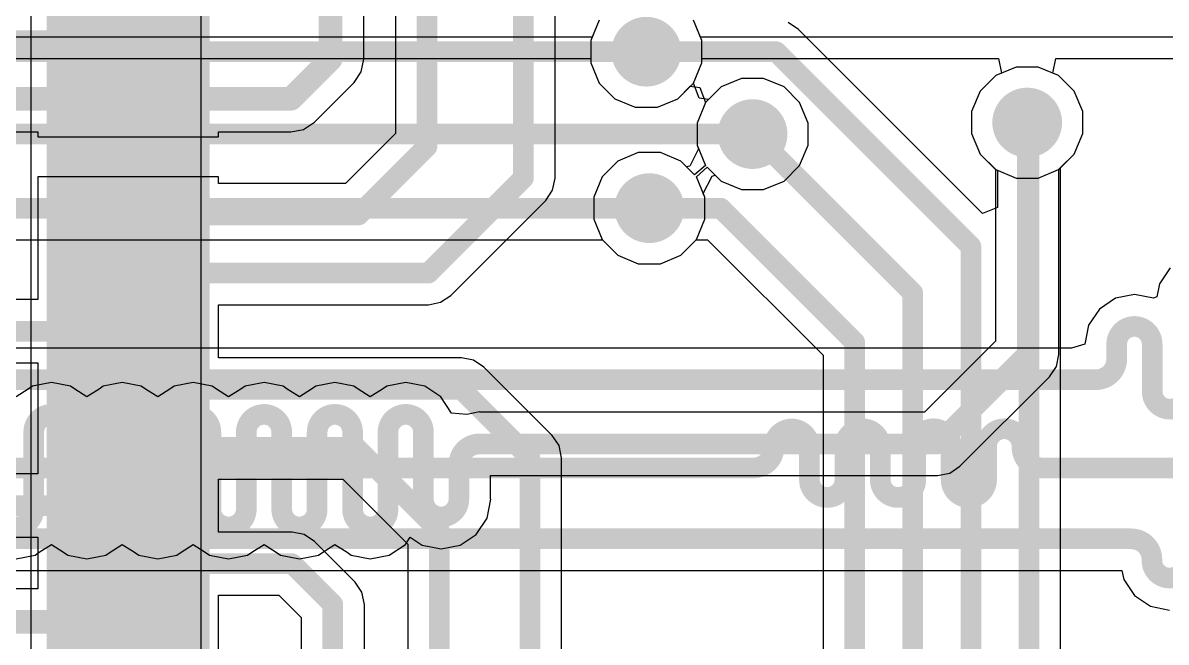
# Model space of a CAD drawing. Header units: inches. Extents: x -3 to 128, y -12 to 41.
# Drawn here: x 91.38 to 101.22, y 18.88 to 24.21 of the extents above; entities that cross this region are included whole.
import ezdxf

# ---------------------------------------------------------------- set-up
doc = ezdxf.new("R2010")
doc.units = ezdxf.units.IN
for name, color, linetype in [('Bottom Layer', 5, 'Continuous'), ('Layer 1', 16, 'Continuous'), ('Layer 2', 76, 'Continuous'), ('Top Layer', 1, 'Continuous'), ('Top Paste', 8, 'Continuous'), ('Top Solder', 216, 'Continuous'), ('Via Holes', 16, 'Continuous')]:
    doc.layers.add(name, color=color, linetype=linetype)

msp = doc.modelspace()

# ---------------------------------------------------------------- hatches: boundary and pattern name
at = {"layer": 'Bottom Layer'}
h = msp.add_hatch(color=5, dxfattribs=at)
edge = h.paths.add_edge_path()
edge.add_arc((96.7479, 23.9641), 0.3, 0, 360)
h = msp.add_hatch(color=5, dxfattribs=at)
edge = h.paths.add_edge_path()
edge.add_arc((100.0245, 23.3545), 0.3, 0, 360)
h = msp.add_hatch(color=5, dxfattribs=at)
edge = h.paths.add_edge_path()
edge.add_arc((97.6616, 23.2554), 0.3, 0, 360)
h = msp.add_hatch(color=5, dxfattribs=at)
edge = h.paths.add_edge_path()
edge.add_arc((96.7733, 22.6179), 0.3, 0, 360)
at = {"layer": 'Layer 1'}
h = msp.add_hatch(color=16, dxfattribs=at)
edge = h.paths.add_edge_path()
edge.add_arc((96.7479, 23.9641), 0.3, 0, 360)
h = msp.add_hatch(color=16, dxfattribs=at)
edge = h.paths.add_edge_path()
edge.add_arc((100.0245, 23.3545), 0.3, 0, 360)
h = msp.add_hatch(color=16, dxfattribs=at)
edge = h.paths.add_edge_path()
edge.add_arc((97.6616, 23.2554), 0.3, 0, 360)
h = msp.add_hatch(color=16, dxfattribs=at)
edge = h.paths.add_edge_path()
edge.add_arc((96.7733, 22.6179), 0.3, 0, 360)
at = {"layer": 'Layer 2'}
h = msp.add_hatch(color=76, dxfattribs=at)
edge = h.paths.add_edge_path()
edge.add_arc((96.7479, 23.9641), 0.3, 0, 360)
h = msp.add_hatch(color=76, dxfattribs=at)
edge = h.paths.add_edge_path()
edge.add_arc((100.0245, 23.3545), 0.3, 0, 360)
h = msp.add_hatch(color=76, dxfattribs=at)
edge = h.paths.add_edge_path()
edge.add_arc((97.6616, 23.2554), 0.3, 0, 360)
h = msp.add_hatch(color=76, dxfattribs=at)
edge = h.paths.add_edge_path()
edge.add_arc((96.7733, 22.6179), 0.3, 0, 360)
at = {"layer": 'Top Layer'}
for points in [[(92.8901, 23.9091), (91.6901, 23.9091), (91.6901, 24.2091), (92.8901, 24.2091)], [(92.8901, 23.4091), (91.6901, 23.4091), (91.6901, 23.7091), (92.8901, 23.7091)], [(92.8901, 22.9091), (91.6901, 22.9091), (91.6901, 23.2091), (92.8901, 23.2091)], [(92.8901, 22.4091), (91.6901, 22.4091), (91.6901, 22.7091), (92.8901, 22.7091)], [(92.8901, 21.9091), (91.6901, 21.9091), (91.6901, 22.2091), (92.8901, 22.2091)], [(92.8901, 21.4091), (91.6901, 21.4091), (91.6901, 21.7091), (92.8901, 21.7091)], [(92.8901, 20.9091), (91.6901, 20.9091), (91.6901, 21.2091), (92.8901, 21.2091)], [(92.8901, 20.4091), (91.6901, 20.4091), (91.6901, 20.7091), (92.8901, 20.7091)], [(92.8901, 19.9091), (91.6901, 19.9091), (91.6901, 20.2091), (92.8901, 20.2091)], [(92.8901, 19.4091), (91.6901, 19.4091), (91.6901, 19.7091), (92.8901, 19.7091)], [(92.8901, 18.9091), (91.6901, 18.9091), (91.6901, 19.2091), (92.8901, 19.2091)]]:
    msp.add_hatch(color=1, dxfattribs=at).paths.add_polyline_path(points)
h = msp.add_hatch(color=1, dxfattribs=at)
edge = h.paths.add_edge_path()
edge.add_arc((96.7479, 23.9641), 0.3, 0, 360)
h = msp.add_hatch(color=1, dxfattribs=at)
edge = h.paths.add_edge_path()
edge.add_arc((100.0245, 23.3545), 0.3, 0, 360)
h = msp.add_hatch(color=1, dxfattribs=at)
edge = h.paths.add_edge_path()
edge.add_arc((97.6616, 23.2554), 0.3, 0, 360)
h = msp.add_hatch(color=1, dxfattribs=at)
edge = h.paths.add_edge_path()
edge.add_arc((96.7733, 22.6179), 0.3, 0, 360)
at = {"layer": 'Top Paste'}
for points in [[(92.8901, 23.9091), (91.6901, 23.9091), (91.6901, 24.2091), (92.8901, 24.2091)], [(92.8901, 23.4091), (91.6901, 23.4091), (91.6901, 23.7091), (92.8901, 23.7091)], [(92.8901, 22.9091), (91.6901, 22.9091), (91.6901, 23.2091), (92.8901, 23.2091)], [(92.8901, 22.4091), (91.6901, 22.4091), (91.6901, 22.7091), (92.8901, 22.7091)], [(92.8901, 21.9091), (91.6901, 21.9091), (91.6901, 22.2091), (92.8901, 22.2091)], [(92.8901, 21.4091), (91.6901, 21.4091), (91.6901, 21.7091), (92.8901, 21.7091)], [(92.8901, 20.9091), (91.6901, 20.9091), (91.6901, 21.2091), (92.8901, 21.2091)], [(92.8901, 20.4091), (91.6901, 20.4091), (91.6901, 20.7091), (92.8901, 20.7091)], [(92.8901, 19.9091), (91.6901, 19.9091), (91.6901, 20.2091), (92.8901, 20.2091)], [(92.8901, 19.4091), (91.6901, 19.4091), (91.6901, 19.7091), (92.8901, 19.7091)], [(92.8901, 18.9091), (91.6901, 18.9091), (91.6901, 19.2091), (92.8901, 19.2091)]]:
    msp.add_hatch(color=8, dxfattribs=at).paths.add_polyline_path(points)
at = {"layer": 'Top Solder'}
for points in [[(92.9917, 23.8075), (91.5885, 23.8075), (91.5885, 24.3107), (92.9917, 24.3107)], [(92.9917, 23.3075), (91.5885, 23.3075), (91.5885, 23.8107), (92.9917, 23.8107)], [(92.9917, 22.8075), (91.5885, 22.8075), (91.5885, 23.3107), (92.9917, 23.3107)], [(92.9917, 22.3075), (91.5885, 22.3075), (91.5885, 22.8107), (92.9917, 22.8107)], [(92.9917, 21.8075), (91.5885, 21.8075), (91.5885, 22.3107), (92.9917, 22.3107)], [(92.9917, 21.3075), (91.5885, 21.3075), (91.5885, 21.8107), (92.9917, 21.8107)], [(92.9917, 20.8075), (91.5885, 20.8075), (91.5885, 21.3107), (92.9917, 21.3107)], [(92.9917, 20.3075), (91.5885, 20.3075), (91.5885, 20.8107), (92.9917, 20.8107)], [(92.9917, 19.8075), (91.5885, 19.8075), (91.5885, 20.3107), (92.9917, 20.3107)], [(92.9917, 19.3075), (91.5885, 19.3075), (91.5885, 19.8107), (92.9917, 19.8107)], [(92.9917, 18.8075), (91.5885, 18.8075), (91.5885, 19.3107), (92.9917, 19.3107)]]:
    msp.add_hatch(color=216, dxfattribs=at).paths.add_polyline_path(points)
at = {"layer": 'Via Holes'}
h = msp.add_hatch(color=7, dxfattribs=at)
edge = h.paths.add_edge_path()
edge.add_arc((96.7479, 23.9641), 0.15, 0, 360)
h = msp.add_hatch(color=7, dxfattribs=at)
edge = h.paths.add_edge_path()
edge.add_arc((100.0245, 23.3545), 0.15, 0, 360)
h = msp.add_hatch(color=7, dxfattribs=at)
edge = h.paths.add_edge_path()
edge.add_arc((97.6616, 23.2554), 0.15, 0, 360)
h = msp.add_hatch(color=7, dxfattribs=at)
edge = h.paths.add_edge_path()
edge.add_arc((96.7733, 22.6179), 0.15, 0, 360)

# ---------------------------------------------------------------- linework, layer by layer
at = {"layer": 'Bottom Layer'}
for p, q in [((91.4515, 27.503), (91.4515, 17.6094)), ((92.9176, 18.2737), (92.9176, 24.9106)), ((96.3428, 24.2348), (96.2701, 24.0592)), ((97.2257, 24.0592), (97.153, 24.2348)), ((96.2701, 24.0592), (96.2701, 23.8691)), ((97.2257, 23.8691), (97.2257, 24.0592)), ((96.2701, 23.8691), (96.3428, 23.6935)), ((97.153, 23.6935), (97.2257, 23.8691)), ((99.9295, 23.8323), (99.7538, 23.7596)), ((100.1195, 23.8323), (99.9295, 23.8323)), ((100.2951, 23.7596), (100.1195, 23.8323)), ((97.5665, 23.7332), (97.3909, 23.6605)), ((97.7566, 23.7332), (97.5665, 23.7332)), ((97.9322, 23.6605), (97.7566, 23.7332)), ((99.7538, 23.7596), (99.6194, 23.6252)), ((100.4296, 23.6252), (100.2951, 23.7596)), ((96.3428, 23.6935), (96.4772, 23.5591)), ((97.0185, 23.5591), (97.153, 23.6935)), ((97.3909, 23.6605), (97.2565, 23.5261)), ((98.0666, 23.5261), (97.9322, 23.6605)), ((99.6194, 23.6252), (99.5467, 23.4496)), ((100.5023, 23.4496), (100.4296, 23.6252)), ((96.4772, 23.5591), (96.6529, 23.4863)), ((96.8429, 23.4863), (97.0185, 23.5591)), ((97.2565, 23.5261), (97.1838, 23.3505)), ((98.1394, 23.3505), (98.0666, 23.5261)), ((96.6529, 23.4863), (96.8429, 23.4863)), ((99.5467, 23.4496), (99.5467, 23.2595)), ((100.5023, 23.2595), (100.5023, 23.4496)), ((97.1838, 23.3505), (97.1838, 23.1604)), ((98.1394, 23.1604), (98.1394, 23.3505)), ((99.5467, 23.2595), (99.6194, 23.0839)), ((100.4296, 23.0839), (100.5023, 23.2595)), ((97.1838, 23.1604), (97.2565, 22.9848)), ((98.0666, 22.9848), (98.1394, 23.1604)), ((96.5026, 23.023), (96.3682, 22.8886)), ((96.6783, 23.0957), (96.5026, 23.023)), ((96.8683, 23.0957), (96.6783, 23.0957)), ((97.0439, 23.023), (96.8683, 23.0957)), ((97.163, 22.9039), (97.0439, 23.023)), ((99.6194, 23.0839), (99.7538, 22.9495)), ((100.2951, 22.9495), (100.4296, 23.0839)), ((97.2565, 22.9848), (97.163, 22.9039)), ((97.1784, 22.8886), (97.2719, 22.9694)), ((97.2719, 22.9694), (97.3909, 22.8504)), ((97.9322, 22.8504), (98.0666, 22.9848)), ((99.7538, 22.9495), (99.9295, 22.8767)), ((100.1195, 22.8767), (100.2951, 22.9495)), ((96.3682, 22.8886), (96.2955, 22.713)), ((97.2511, 22.713), (97.1784, 22.8886)), ((97.3909, 22.8504), (97.5665, 22.7776)), ((97.7566, 22.7776), (97.9322, 22.8504)), ((99.9295, 22.8767), (100.1195, 22.8767)), ((97.5665, 22.7776), (97.7566, 22.7776)), ((96.2955, 22.713), (96.2955, 22.5229)), ((97.2511, 22.5229), (97.2511, 22.713)), ((96.2955, 22.5229), (96.3682, 22.3473)), ((97.1784, 22.3473), (97.2511, 22.5229)), ((96.3682, 22.3473), (96.5026, 22.2129)), ((97.0439, 22.2129), (97.1784, 22.3473)), ((96.5026, 22.2129), (96.6783, 22.1401)), ((96.6783, 22.1401), (96.8683, 22.1401)), ((96.8683, 22.1401), (97.0439, 22.2129))]:
    msp.add_line(p, q, dxfattribs=at)
for points in [[(92.2901, 17.8047, 0.1778, 0.1778, 0), (92.2901, 27.7378, 0.1778, 0.1778, 0)], [(91.7234, 17.6094, 0.1778, 0.1778, 0), (91.7234, 27.503, 0.1778, 0.1778, 0)], [(92.6457, 18.1611, 0.1778, 0.1778, 0), (92.6457, 25.0233, 0.1778, 0.1778, 0)]]:
    msp.add_lwpolyline(points, format="xyseb", dxfattribs=at)
at = {"layer": 'Layer 1'}
for p, q in [((97.2257, 24.0592), (97.153, 24.2348)), ((97.2257, 23.8691), (97.2257, 24.0592)), ((97.153, 23.6935), (97.2257, 23.8691)), ((99.9295, 23.8323), (99.7538, 23.7596)), ((100.1195, 23.8323), (99.9295, 23.8323)), ((100.2951, 23.7596), (100.1195, 23.8323)), ((97.5665, 23.7332), (97.3909, 23.6605)), ((97.7566, 23.7332), (97.5665, 23.7332)), ((97.9322, 23.6605), (97.7566, 23.7332)), ((99.7538, 23.7596), (99.6194, 23.6252)), ((100.4296, 23.6252), (100.2951, 23.7596)), ((97.1526, 23.6931), (97.153, 23.6935)), ((97.2016, 23.5637), (97.1526, 23.6931)), ((97.3909, 23.6605), (97.2838, 23.5533)), ((98.0666, 23.5261), (97.9322, 23.6605)), ((99.6194, 23.6252), (99.5467, 23.4496)), ((100.5023, 23.4496), (100.4296, 23.6252)), ((97.2838, 23.5533), (97.2016, 23.5637)), ((98.1394, 23.3505), (98.0666, 23.5261)), ((99.5467, 23.4496), (99.5467, 23.2595)), ((100.5023, 23.2595), (100.5023, 23.4496)), ((98.1394, 23.1604), (98.1394, 23.3505)), ((99.5467, 23.2595), (99.6194, 23.0839)), ((100.4296, 23.0839), (100.5023, 23.2595)), ((98.0666, 22.9848), (98.1394, 23.1604)), ((99.6194, 23.0839), (99.7538, 22.9495)), ((100.2951, 22.9495), (100.4296, 23.0839)), ((97.9322, 22.8504), (98.0666, 22.9848)), ((99.7538, 22.9495), (99.9295, 22.8767)), ((100.1195, 22.8767), (100.2951, 22.9495)), ((97.2377, 22.7453), (97.3136, 22.8941)), ((97.3136, 22.8941), (97.3407, 22.9006)), ((97.3407, 22.9006), (97.3909, 22.8504)), ((97.3909, 22.8504), (97.5665, 22.7776)), ((97.7566, 22.7776), (97.9322, 22.8504)), ((99.9295, 22.8767), (100.1195, 22.8767)), ((97.2511, 22.713), (97.2377, 22.7453)), ((97.5665, 22.7776), (97.7566, 22.7776)), ((97.2511, 22.5229), (97.2511, 22.713)), ((97.1784, 22.3473), (97.2511, 22.5229)), ((90.5614, 22.346), (96.3695, 22.346)), ((96.3695, 22.346), (96.5026, 22.2129)), ((97.0439, 22.2129), (97.1784, 22.3473)), ((96.5026, 22.2129), (96.6783, 22.1401)), ((96.6783, 22.1401), (96.8683, 22.1401)), ((96.8683, 22.1401), (97.0439, 22.2129)), ((101.2548, 22.1051), (101.1622, 21.9665)), ((101.1622, 21.9665), (101.14, 21.8547)), ((100.7839, 21.8427), (100.6452, 21.75)), ((100.9474, 21.8752), (100.7839, 21.8427)), ((101.1109, 21.8427), (100.9474, 21.8752)), ((101.14, 21.8547), (101.1109, 21.8427)), ((100.6452, 21.75), (100.5526, 21.6114)), ((100.5526, 21.6114), (100.5201, 21.4479)), ((100.5201, 21.4479), (100.407, 21.4143)), ((100.407, 21.4143), (90.9137, 21.4143)), ((86.6674, 19.5012), (100.8396, 19.5012)), ((100.8396, 19.5012), (100.8549, 19.4243)), ((100.8549, 19.4243), (100.9476, 19.2857)), ((100.9476, 19.2857), (101.0862, 19.1931)), ((101.0862, 19.1931), (101.2497, 19.1605))]:
    msp.add_line(p, q, dxfattribs=at)
for points in [[(81.6218, 23.9641, 0.1778, 0.1778, 0), (96.7479, 23.9641, 0.1778, 0.1778, 0)], [(87.5496, 23.2554, 0.1778, 0.1778, 0), (97.6616, 23.2554, 0.1778, 0.1778, 0)], [(80.5982, 22.6179, 0.1778, 0.1778, 0), (96.7733, 22.6179, 0.1778, 0.1778, 0)], [(100.795, 21.4479, 0.1778, 0.1778, -1), (101.0998, 21.4479, 0.1778, 0.1778, 0)], [(100.795, 21.3202, 0.1778, 0.1778, 0), (100.795, 21.4479, 0.1778, 0.1778, 0)], [(101.0998, 21.0408, 0.1778, 0.1778, 0), (101.0998, 21.4479, 0.1778, 0.1778, 0)], [(100.795, 21.3202, 0.1778, 0.1778, -0.414214), (100.6172, 21.1424, 0.1778, 0.1778, 0)], [(75.6767, 21.1424, 0.1778, 0.1778, 0), (99.8295, 21.1424, 0.1778, 0.1778, 0)], [(99.8295, 21.1424, 0.1778, 0.1778, 0), (100.6172, 21.1424, 0.1778, 0.1778, 0)], [(101.4046, 21.0408, 0.1778, 0.1778, -1), (101.0998, 21.0408, 0.1778, 0.1778, 0)], [(97.8462, 20.5655, 0.1778, 0.1778, -1), (98.151, 20.5655, 0.1778, 0.1778, 0)], [(98.4558, 20.5675, 0.1778, 0.1778, -1), (98.7606, 20.5675, 0.1778, 0.1778, 0)], [(99.0654, 20.5675, 0.1778, 0.1778, -1), (99.3702, 20.5675, 0.1778, 0.1778, 0)], [(99.675, 20.5675, 0.1778, 0.1778, -1), (99.9798, 20.5675, 0.1778, 0.1778, 0)], [(98.4558, 20.2811, 0.1778, 0.1778, 0), (98.4558, 20.5675, 0.1778, 0.1778, 0)], [(98.7606, 20.2811, 0.1778, 0.1778, 0), (98.7606, 20.5675, 0.1778, 0.1778, 0)], [(99.0654, 20.2811, 0.1778, 0.1778, 0), (99.0654, 20.5675, 0.1778, 0.1778, 0)], [(99.3702, 20.2811, 0.1778, 0.1778, 0), (99.3702, 20.5675, 0.1778, 0.1778, 0)], [(99.675, 20.2811, 0.1778, 0.1778, 0), (99.675, 20.5675, 0.1778, 0.1778, 0)], [(99.9798, 20.5605, 0.1778, 0.1778, 0), (99.9798, 20.5675, 0.1778, 0.1778, 0)], [(97.8462, 20.5605, 0.1778, 0.1778, -0.414214), (97.6684, 20.3827, 0.1778, 0.1778, 0)], [(97.8462, 20.5605, 0.1778, 0.1778, 0), (97.8462, 20.5655, 0.1778, 0.1778, 0)], [(98.151, 20.2811, 0.1778, 0.1778, 0), (98.151, 20.5655, 0.1778, 0.1778, 0)], [(100.1576, 20.3827, 0.1778, 0.1778, -0.414214), (99.9798, 20.5605, 0.1778, 0.1778, 0)], [(75.5271, 20.3827, 0.1778, 0.1778, 0), (96.7901, 20.3827, 0.1778, 0.1778, 0)], [(96.7901, 20.3827, 0.1778, 0.1778, 0), (96.879, 20.3827, 0.1778, 0.1778, 0)], [(96.879, 20.3827, 0.1778, 0.1778, 0), (97.6684, 20.3827, 0.1778, 0.1778, 0)], [(100.1576, 20.3827, 0.1778, 0.1778, 0), (100.5513, 20.3827, 0.1778, 0.1778, 0)], [(100.5513, 20.3827, 0.1778, 0.1778, 0), (100.5513, 20.3827, 0.1778, 0.1778, 0)], [(100.5513, 20.3827, 0.1778, 0.1778, 0), (104.3679, 20.3827, 0.1778, 0.1778, 0)], [(98.4558, 20.2811, 0.1778, 0.1778, -1), (98.151, 20.2811, 0.1778, 0.1778, 0)], [(99.0654, 20.2811, 0.1778, 0.1778, -1), (98.7606, 20.2811, 0.1778, 0.1778, 0)], [(99.675, 20.2811, 0.1778, 0.1778, -1), (99.3702, 20.2811, 0.1778, 0.1778, 0)], [(75.0735, 19.7731, 0.1778, 0.1778, 0), (100.0401, 19.7731, 0.1778, 0.1778, 0)], [(100.0401, 19.7731, 0.1778, 0.1778, 0), (100.9195, 19.7731, 0.1778, 0.1778, 0)], [(100.9195, 19.7731, 0.1778, 0.1778, -0.414214), (101.0973, 19.5953, 0.1778, 0.1778, 0)], [(101.0973, 19.5878, 0.1778, 0.1778, 0), (101.0973, 19.5953, 0.1778, 0.1778, 0)], [(101.4021, 19.5878, 0.1778, 0.1778, -1), (101.0973, 19.5878, 0.1778, 0.1778, 0)]]:
    msp.add_lwpolyline(points, format="xyseb", dxfattribs=at)
for points in [[(96.7034, 23.9641, 0.0889, 0.0889, 1), (96.7923, 23.9641, 0.0889, 0.0889, 1)], [(97.6171, 23.2554, 0.0889, 0.0889, 1), (97.706, 23.2554, 0.0889, 0.0889, 1)], [(96.7288, 22.6179, 0.0889, 0.0889, 1), (96.8177, 22.6179, 0.0889, 0.0889, 1)], [(100.7505, 21.4479, 0.0889, 0.0889, 1), (100.8394, 21.4479, 0.0889, 0.0889, 1)], [(100.7505, 21.4479, 0.0889, 0.0889, 1), (100.8394, 21.4479, 0.0889, 0.0889, 1)], [(101.0553, 21.4479, 0.0889, 0.0889, 1), (101.1442, 21.4479, 0.0889, 0.0889, 1)], [(101.0553, 21.4479, 0.0889, 0.0889, 1), (101.1442, 21.4479, 0.0889, 0.0889, 1)], [(100.7505, 21.3202, 0.0889, 0.0889, 1), (100.8394, 21.3202, 0.0889, 0.0889, 1)], [(100.7505, 21.3202, 0.0889, 0.0889, 1), (100.8394, 21.3202, 0.0889, 0.0889, 1)], [(99.7851, 21.1424, 0.0889, 0.0889, 1), (99.874, 21.1424, 0.0889, 0.0889, 1)], [(99.7851, 21.1424, 0.0889, 0.0889, 1), (99.874, 21.1424, 0.0889, 0.0889, 1)], [(100.5727, 21.1424, 0.0889, 0.0889, 1), (100.6616, 21.1424, 0.0889, 0.0889, 1)], [(100.5727, 21.1424, 0.0889, 0.0889, 1), (100.6616, 21.1424, 0.0889, 0.0889, 1)], [(101.0553, 21.0408, 0.0889, 0.0889, 1), (101.1442, 21.0408, 0.0889, 0.0889, 1)], [(101.0553, 21.0408, 0.0889, 0.0889, 1), (101.1442, 21.0408, 0.0889, 0.0889, 1)], [(98.4113, 20.5675, 0.0889, 0.0889, 1), (98.5002, 20.5675, 0.0889, 0.0889, 1)], [(98.4113, 20.5675, 0.0889, 0.0889, 1), (98.5002, 20.5675, 0.0889, 0.0889, 1)], [(98.7161, 20.5675, 0.0889, 0.0889, 1), (98.805, 20.5675, 0.0889, 0.0889, 1)], [(98.7161, 20.5675, 0.0889, 0.0889, 1), (98.805, 20.5675, 0.0889, 0.0889, 1)], [(99.0209, 20.5675, 0.0889, 0.0889, 1), (99.1098, 20.5675, 0.0889, 0.0889, 1)], [(99.0209, 20.5675, 0.0889, 0.0889, 1), (99.1098, 20.5675, 0.0889, 0.0889, 1)], [(99.3257, 20.5675, 0.0889, 0.0889, 1), (99.4146, 20.5675, 0.0889, 0.0889, 1)], [(99.3257, 20.5675, 0.0889, 0.0889, 1), (99.4146, 20.5675, 0.0889, 0.0889, 1)], [(99.6305, 20.5675, 0.0889, 0.0889, 1), (99.7194, 20.5675, 0.0889, 0.0889, 1)], [(99.6305, 20.5675, 0.0889, 0.0889, 1), (99.7194, 20.5675, 0.0889, 0.0889, 1)], [(99.9353, 20.5675, 0.0889, 0.0889, 1), (100.0242, 20.5675, 0.0889, 0.0889, 1)], [(99.9353, 20.5675, 0.0889, 0.0889, 1), (100.0242, 20.5675, 0.0889, 0.0889, 1)], [(97.8017, 20.5655, 0.0889, 0.0889, 1), (97.8906, 20.5655, 0.0889, 0.0889, 1)], [(97.8017, 20.5655, 0.0889, 0.0889, 1), (97.8906, 20.5655, 0.0889, 0.0889, 1)], [(97.8017, 20.5605, 0.0889, 0.0889, 1), (97.8906, 20.5605, 0.0889, 0.0889, 1)], [(97.8017, 20.5605, 0.0889, 0.0889, 1), (97.8906, 20.5605, 0.0889, 0.0889, 1)], [(98.1065, 20.5655, 0.0889, 0.0889, 1), (98.1954, 20.5655, 0.0889, 0.0889, 1)], [(98.1065, 20.5655, 0.0889, 0.0889, 1), (98.1954, 20.5655, 0.0889, 0.0889, 1)], [(99.9353, 20.5605, 0.0889, 0.0889, 1), (100.0242, 20.5605, 0.0889, 0.0889, 1)], [(99.9353, 20.5605, 0.0889, 0.0889, 1), (100.0242, 20.5605, 0.0889, 0.0889, 1)], [(96.7457, 20.3827, 0.0889, 0.0889, 1), (96.8346, 20.3827, 0.0889, 0.0889, 1)], [(96.7457, 20.3827, 0.0889, 0.0889, 1), (96.8346, 20.3827, 0.0889, 0.0889, 1)], [(96.8346, 20.3827, 0.0889, 0.0889, 1), (96.9235, 20.3827, 0.0889, 0.0889, 1)], [(96.8346, 20.3827, 0.0889, 0.0889, 1), (96.9235, 20.3827, 0.0889, 0.0889, 1)], [(97.6239, 20.3827, 0.0889, 0.0889, 1), (97.7128, 20.3827, 0.0889, 0.0889, 1)], [(97.6239, 20.3827, 0.0889, 0.0889, 1), (97.7128, 20.3827, 0.0889, 0.0889, 1)], [(100.1131, 20.3827, 0.0889, 0.0889, 1), (100.202, 20.3827, 0.0889, 0.0889, 1)], [(100.1131, 20.3827, 0.0889, 0.0889, 1), (100.202, 20.3827, 0.0889, 0.0889, 1)], [(100.5068, 20.3827, 0.0889, 0.0889, 1), (100.5957, 20.3827, 0.0889, 0.0889, 1)], [(100.5068, 20.3827, 0.0889, 0.0889, 1), (100.5957, 20.3827, 0.0889, 0.0889, 1)], [(100.5068, 20.3827, 0.0889, 0.0889, 1), (100.5957, 20.3827, 0.0889, 0.0889, 1)], [(100.5068, 20.3827, 0.0889, 0.0889, 1), (100.5957, 20.3827, 0.0889, 0.0889, 1)], [(98.1065, 20.2811, 0.0889, 0.0889, 1), (98.1954, 20.2811, 0.0889, 0.0889, 1)], [(98.1065, 20.2811, 0.0889, 0.0889, 1), (98.1954, 20.2811, 0.0889, 0.0889, 1)], [(98.4113, 20.2811, 0.0889, 0.0889, 1), (98.5002, 20.2811, 0.0889, 0.0889, 1)], [(98.4113, 20.2811, 0.0889, 0.0889, 1), (98.5002, 20.2811, 0.0889, 0.0889, 1)], [(98.7161, 20.2811, 0.0889, 0.0889, 1), (98.805, 20.2811, 0.0889, 0.0889, 1)], [(98.7161, 20.2811, 0.0889, 0.0889, 1), (98.805, 20.2811, 0.0889, 0.0889, 1)], [(99.0209, 20.2811, 0.0889, 0.0889, 1), (99.1098, 20.2811, 0.0889, 0.0889, 1)], [(99.0209, 20.2811, 0.0889, 0.0889, 1), (99.1098, 20.2811, 0.0889, 0.0889, 1)], [(99.3257, 20.2811, 0.0889, 0.0889, 1), (99.4146, 20.2811, 0.0889, 0.0889, 1)], [(99.3257, 20.2811, 0.0889, 0.0889, 1), (99.4146, 20.2811, 0.0889, 0.0889, 1)], [(99.6305, 20.2811, 0.0889, 0.0889, 1), (99.7194, 20.2811, 0.0889, 0.0889, 1)], [(99.6305, 20.2811, 0.0889, 0.0889, 1), (99.7194, 20.2811, 0.0889, 0.0889, 1)], [(99.9957, 19.7731, 0.0889, 0.0889, 1), (100.0846, 19.7731, 0.0889, 0.0889, 1)], [(99.9957, 19.7731, 0.0889, 0.0889, 1), (100.0846, 19.7731, 0.0889, 0.0889, 1)], [(100.8751, 19.7731, 0.0889, 0.0889, 1), (100.964, 19.7731, 0.0889, 0.0889, 1)], [(100.8751, 19.7731, 0.0889, 0.0889, 1), (100.964, 19.7731, 0.0889, 0.0889, 1)], [(101.0529, 19.5953, 0.0889, 0.0889, 1), (101.1418, 19.5953, 0.0889, 0.0889, 1)], [(101.0529, 19.5953, 0.0889, 0.0889, 1), (101.1418, 19.5953, 0.0889, 0.0889, 1)], [(101.0529, 19.5878, 0.0889, 0.0889, 1), (101.1418, 19.5878, 0.0889, 0.0889, 1)], [(101.0529, 19.5878, 0.0889, 0.0889, 1), (101.1418, 19.5878, 0.0889, 0.0889, 1)]]:
    msp.add_lwpolyline(points, format="xyseb", close=True, dxfattribs=at)
at = {"layer": 'Layer 2'}
for p, q in [((96.3428, 24.2348), (96.2821, 24.0881)), ((97.2137, 24.0881), (97.153, 24.2348)), ((96.2821, 24.0881), (86.088, 24.0881)), ((102.7169, 24.0881), (97.2137, 24.0881)), ((86.088, 23.9068), (96.2701, 23.9068)), ((96.2701, 23.9068), (96.2701, 23.8691)), ((97.2257, 23.8691), (97.2257, 23.9068)), ((97.2257, 23.9068), (99.7773, 23.9068)), ((99.7773, 23.9068), (99.8026, 23.7798)), ((100.2464, 23.7798), (100.2717, 23.9068)), ((100.2717, 23.9068), (102.5356, 23.9068)), ((96.2701, 23.8691), (96.3428, 23.6935)), ((97.153, 23.6935), (97.2257, 23.8691)), ((97.5665, 23.7332), (97.3909, 23.6605)), ((97.7566, 23.7332), (97.5665, 23.7332)), ((97.9322, 23.6605), (97.7566, 23.7332)), ((99.7538, 23.7596), (99.6194, 23.6252)), ((99.8026, 23.7798), (99.7538, 23.7596)), ((100.2951, 23.7596), (100.2464, 23.7798)), ((100.4296, 23.6252), (100.2951, 23.7596)), ((96.3428, 23.6935), (96.4772, 23.5591)), ((97.0185, 23.5591), (97.153, 23.6935)), ((97.3909, 23.6605), (97.2565, 23.5261)), ((98.0666, 23.5261), (97.9322, 23.6605)), ((99.6194, 23.6252), (99.5467, 23.4496)), ((100.5023, 23.4496), (100.4296, 23.6252)), ((96.4772, 23.5591), (96.6529, 23.4863)), ((96.8429, 23.4863), (97.0185, 23.5591)), ((97.2565, 23.5261), (97.1838, 23.3505)), ((98.1394, 23.3505), (98.0666, 23.5261)), ((96.6529, 23.4863), (96.8429, 23.4863)), ((99.5467, 23.4496), (99.5467, 23.2595)), ((100.5023, 23.2595), (100.5023, 23.4496)), ((97.1838, 23.3505), (97.1838, 23.1604)), ((98.1394, 23.1604), (98.1394, 23.3505)), ((99.5467, 23.2595), (99.6194, 23.0839)), ((100.4296, 23.0839), (100.5023, 23.2595)), ((97.1838, 23.1604), (97.2565, 22.9848)), ((98.0666, 22.9848), (98.1394, 23.1604)), ((96.5026, 23.023), (96.3682, 22.8886)), ((96.6783, 23.0957), (96.5026, 23.023)), ((96.8683, 23.0957), (96.6783, 23.0957)), ((97.0439, 23.023), (96.8683, 23.0957)), ((97.163, 22.9039), (97.0439, 23.023)), ((99.6194, 23.0839), (99.7526, 22.9508)), ((100.2964, 22.9508), (100.4296, 23.0839)), ((97.2565, 22.9848), (97.163, 22.9039)), ((97.1784, 22.8886), (97.2719, 22.9694)), ((97.2719, 22.9694), (97.3909, 22.8504)), ((97.9322, 22.8504), (98.0666, 22.9848)), ((99.7526, 22.9508), (99.7526, 21.4727)), ((100.2964, 21.3601), (100.2964, 22.9508)), ((96.3682, 22.8886), (96.2955, 22.713)), ((97.2511, 22.713), (97.1784, 22.8886)), ((97.3909, 22.8504), (97.5665, 22.7776)), ((97.7566, 22.7776), (97.9322, 22.8504)), ((97.5665, 22.7776), (97.7566, 22.7776)), ((96.2955, 22.713), (96.2955, 22.5229)), ((97.2511, 22.5229), (97.2511, 22.713)), ((96.2955, 22.5229), (96.3682, 22.3473)), ((97.1784, 22.3473), (97.2511, 22.5229)), ((96.3682, 22.3473), (96.5026, 22.2129)), ((97.0439, 22.2129), (97.1784, 22.3473)), ((96.5026, 22.2129), (96.6783, 22.1401)), ((96.6783, 22.1401), (96.8683, 22.1401)), ((96.8683, 22.1401), (97.0439, 22.2129)), ((99.7526, 21.4727), (99.1414, 20.8615)), ((100.2757, 21.256), (100.2964, 21.3601)), ((100.2168, 21.1678), (100.2757, 21.256)), ((99.4463, 20.3973), (100.2168, 21.1678)), ((91.4294, 21.0614), (91.3248, 20.995)), ((91.4661, 21.086), (91.4294, 21.0614)), ((91.6296, 21.1185), (91.4661, 21.086)), ((91.7931, 21.086), (91.6296, 21.1185)), ((91.8298, 21.0614), (91.7931, 21.086)), ((91.9344, 20.995), (91.8298, 21.0614)), ((92.039, 21.0614), (91.9344, 20.995)), ((92.0757, 21.086), (92.039, 21.0614)), ((92.2392, 21.1185), (92.0757, 21.086)), ((92.4027, 21.086), (92.2392, 21.1185)), ((92.4394, 21.0614), (92.4027, 21.086)), ((92.544, 20.995), (92.4394, 21.0614)), ((92.6486, 21.0614), (92.544, 20.995)), ((92.6853, 21.086), (92.6486, 21.0614)), ((92.8488, 21.1185), (92.6853, 21.086)), ((93.0123, 21.086), (92.8488, 21.1185)), ((93.049, 21.0614), (93.0123, 21.086)), ((93.1536, 20.995), (93.049, 21.0614)), ((93.2582, 21.0614), (93.1536, 20.995)), ((93.2949, 21.086), (93.2582, 21.0614)), ((93.4584, 21.1185), (93.2949, 21.086)), ((93.6219, 21.086), (93.4584, 21.1185)), ((93.6586, 21.0614), (93.6219, 21.086)), ((93.7632, 20.995), (93.6586, 21.0614)), ((93.8678, 21.0614), (93.7632, 20.995)), ((93.9045, 21.086), (93.8678, 21.0614)), ((94.068, 21.1185), (93.9045, 21.086)), ((94.2315, 21.086), (94.068, 21.1185)), ((94.2682, 21.0614), (94.2315, 21.086)), ((94.3728, 20.995), (94.2682, 21.0614)), ((94.4774, 21.0614), (94.3728, 20.995)), ((94.5141, 21.086), (94.4774, 21.0614)), ((94.6776, 21.1185), (94.5141, 21.086)), ((94.8411, 21.086), (94.6776, 21.1185)), ((94.9798, 20.9933), (94.8411, 21.086)), ((95.0724, 20.8547), (94.9798, 20.9933)), ((95.2041, 20.8434), (95.0724, 20.8547)), ((95.3126, 20.865), (95.2041, 20.8434)), ((95.3126, 20.8615), (95.3126, 20.865)), ((99.1414, 20.8615), (95.3126, 20.8615)), ((99.3581, 20.3384), (99.4463, 20.3973)), ((95.4067, 20.1135), (95.4067, 20.3177)), ((95.4067, 20.3177), (99.254, 20.3177)), ((99.254, 20.3177), (99.3581, 20.3384)), ((95.3772, 19.95), (95.4097, 20.1135)), ((95.4097, 20.1135), (95.4067, 20.1135)), ((95.2846, 19.8114), (95.3772, 19.95)), ((94.675, 19.7254), (94.7163, 19.7873)), ((94.7163, 19.7873), (94.8189, 19.7187)), ((95.1459, 19.7187), (95.2846, 19.8114)), ((91.525, 19.6573), (91.6296, 19.7237)), ((91.6296, 19.7237), (91.7342, 19.6573)), ((92.1346, 19.6573), (92.2392, 19.7237)), ((92.2392, 19.7237), (92.3438, 19.6573)), ((92.7442, 19.6573), (92.8488, 19.7237)), ((92.8488, 19.7237), (92.9534, 19.6573)), ((93.3538, 19.6573), (93.4584, 19.7237)), ((93.4584, 19.7237), (93.563, 19.6573)), ((93.9634, 19.6573), (94.068, 19.7237)), ((94.068, 19.7237), (94.1726, 19.6573)), ((94.5363, 19.6327), (94.675, 19.7254)), ((94.8189, 19.7187), (94.9824, 19.6862)), ((94.9824, 19.6862), (95.1459, 19.7187)), ((91.3248, 19.6002), (91.4883, 19.6327)), ((91.4883, 19.6327), (91.525, 19.6573)), ((91.7342, 19.6573), (91.7709, 19.6327)), ((91.7709, 19.6327), (91.9344, 19.6002)), ((91.9344, 19.6002), (92.0979, 19.6327)), ((92.0979, 19.6327), (92.1346, 19.6573)), ((92.3438, 19.6573), (92.3805, 19.6327)), ((92.3805, 19.6327), (92.544, 19.6002)), ((92.544, 19.6002), (92.7075, 19.6327)), ((92.7075, 19.6327), (92.7442, 19.6573)), ((92.9534, 19.6573), (92.9901, 19.6327)), ((92.9901, 19.6327), (93.1536, 19.6002)), ((93.1536, 19.6002), (93.3171, 19.6327)), ((93.3171, 19.6327), (93.3538, 19.6573)), ((93.563, 19.6573), (93.5997, 19.6327)), ((93.5997, 19.6327), (93.7632, 19.6002)), ((93.7632, 19.6002), (93.9267, 19.6327)), ((93.9267, 19.6327), (93.9634, 19.6573)), ((94.1726, 19.6573), (94.2093, 19.6327)), ((94.2093, 19.6327), (94.3728, 19.6002)), ((94.3728, 19.6002), (94.5363, 19.6327))]:
    msp.add_line(p, q, dxfattribs=at)
for points in [[(100.0245, 21.3601, 0.1778, 0.1778, 0), (100.0245, 23.3545, 0.1778, 0.1778, 0)], [(99.254, 20.5896, 0.1778, 0.1778, 0), (100.0245, 21.3601, 0.1778, 0.1778, 0)], [(91.4772, 20.6912, 0.1778, 0.1778, -1), (91.782, 20.6912, 0.1778, 0.1778, 0)], [(92.0868, 20.6912, 0.1778, 0.1778, -1), (92.3916, 20.6912, 0.1778, 0.1778, 0)], [(92.6964, 20.6912, 0.1778, 0.1778, -1), (93.0012, 20.6912, 0.1778, 0.1778, 0)], [(93.306, 20.6912, 0.1778, 0.1778, -1), (93.6108, 20.6912, 0.1778, 0.1778, 0)], [(93.9156, 20.6912, 0.1778, 0.1778, -1), (94.2204, 20.6912, 0.1778, 0.1778, 0)], [(94.5252, 20.6912, 0.1778, 0.1778, -1), (94.83, 20.6912, 0.1778, 0.1778, 0)], [(91.4772, 20.0275, 0.1778, 0.1778, 0), (91.4772, 20.6912, 0.1778, 0.1778, 0)], [(91.782, 20.0275, 0.1778, 0.1778, 0), (91.782, 20.6912, 0.1778, 0.1778, 0)], [(92.0868, 20.0275, 0.1778, 0.1778, 0), (92.0868, 20.6912, 0.1778, 0.1778, 0)], [(92.3916, 20.0275, 0.1778, 0.1778, 0), (92.3916, 20.6912, 0.1778, 0.1778, 0)], [(92.6964, 20.0275, 0.1778, 0.1778, 0), (92.6964, 20.6912, 0.1778, 0.1778, 0)], [(93.0012, 20.0275, 0.1778, 0.1778, 0), (93.0012, 20.6912, 0.1778, 0.1778, 0)], [(93.306, 20.0275, 0.1778, 0.1778, 0), (93.306, 20.6912, 0.1778, 0.1778, 0)], [(93.6108, 20.0275, 0.1778, 0.1778, 0), (93.6108, 20.6912, 0.1778, 0.1778, 0)], [(93.9156, 20.0275, 0.1778, 0.1778, 0), (93.9156, 20.6912, 0.1778, 0.1778, 0)], [(94.2204, 20.0275, 0.1778, 0.1778, 0), (94.2204, 20.6912, 0.1778, 0.1778, 0)], [(94.5252, 20.0275, 0.1778, 0.1778, 0), (94.5252, 20.6912, 0.1778, 0.1778, 0)], [(94.83, 20.1135, 0.1778, 0.1778, 0), (94.83, 20.6912, 0.1778, 0.1778, 0)], [(95.1348, 20.4118, 0.1778, 0.1778, -0.414214), (95.3126, 20.5896, 0.1778, 0.1778, 0)], [(95.3126, 20.5896, 0.1778, 0.1778, 0), (98.6462, 20.5896, 0.1778, 0.1778, 0)], [(98.6462, 20.5896, 0.1778, 0.1778, 0), (99.254, 20.5896, 0.1778, 0.1778, 0)], [(95.1348, 20.1135, 0.1778, 0.1778, 0), (95.1348, 20.4118, 0.1778, 0.1778, 0)], [(95.1348, 20.1135, 0.1778, 0.1778, -1), (94.83, 20.1135, 0.1778, 0.1778, 0)], [(91.4772, 20.0275, 0.1778, 0.1778, -1), (91.1724, 20.0275, 0.1778, 0.1778, 0)], [(92.0868, 20.0275, 0.1778, 0.1778, -1), (91.782, 20.0275, 0.1778, 0.1778, 0)], [(92.6964, 20.0275, 0.1778, 0.1778, -1), (92.3916, 20.0275, 0.1778, 0.1778, 0)], [(93.306, 20.0275, 0.1778, 0.1778, -1), (93.0012, 20.0275, 0.1778, 0.1778, 0)], [(93.9156, 20.0275, 0.1778, 0.1778, -1), (93.6108, 20.0275, 0.1778, 0.1778, 0)], [(94.5252, 20.0275, 0.1778, 0.1778, -1), (94.2204, 20.0275, 0.1778, 0.1778, 0)]]:
    msp.add_lwpolyline(points, format="xyseb", dxfattribs=at)
for points in [[(99.98, 23.3545, 0.0889, 0.0889, 1), (100.0689, 23.3545, 0.0889, 0.0889, 1)], [(99.98, 21.3601, 0.0889, 0.0889, 1), (100.0689, 21.3601, 0.0889, 0.0889, 1)], [(99.98, 21.3601, 0.0889, 0.0889, 1), (100.0689, 21.3601, 0.0889, 0.0889, 1)], [(91.4327, 20.6912, 0.0889, 0.0889, 1), (91.5216, 20.6912, 0.0889, 0.0889, 1)], [(91.4327, 20.6912, 0.0889, 0.0889, 1), (91.5216, 20.6912, 0.0889, 0.0889, 1)], [(91.7375, 20.6912, 0.0889, 0.0889, 1), (91.8264, 20.6912, 0.0889, 0.0889, 1)], [(91.7375, 20.6912, 0.0889, 0.0889, 1), (91.8264, 20.6912, 0.0889, 0.0889, 1)], [(92.0423, 20.6912, 0.0889, 0.0889, 1), (92.1312, 20.6912, 0.0889, 0.0889, 1)], [(92.0423, 20.6912, 0.0889, 0.0889, 1), (92.1312, 20.6912, 0.0889, 0.0889, 1)], [(92.3471, 20.6912, 0.0889, 0.0889, 1), (92.436, 20.6912, 0.0889, 0.0889, 1)], [(92.3471, 20.6912, 0.0889, 0.0889, 1), (92.436, 20.6912, 0.0889, 0.0889, 1)], [(92.6519, 20.6912, 0.0889, 0.0889, 1), (92.7408, 20.6912, 0.0889, 0.0889, 1)], [(92.6519, 20.6912, 0.0889, 0.0889, 1), (92.7408, 20.6912, 0.0889, 0.0889, 1)], [(92.9567, 20.6912, 0.0889, 0.0889, 1), (93.0456, 20.6912, 0.0889, 0.0889, 1)], [(92.9567, 20.6912, 0.0889, 0.0889, 1), (93.0456, 20.6912, 0.0889, 0.0889, 1)], [(93.2615, 20.6912, 0.0889, 0.0889, 1), (93.3504, 20.6912, 0.0889, 0.0889, 1)], [(93.2615, 20.6912, 0.0889, 0.0889, 1), (93.3504, 20.6912, 0.0889, 0.0889, 1)], [(93.5663, 20.6912, 0.0889, 0.0889, 1), (93.6552, 20.6912, 0.0889, 0.0889, 1)], [(93.5663, 20.6912, 0.0889, 0.0889, 1), (93.6552, 20.6912, 0.0889, 0.0889, 1)], [(93.8711, 20.6912, 0.0889, 0.0889, 1), (93.96, 20.6912, 0.0889, 0.0889, 1)], [(93.8711, 20.6912, 0.0889, 0.0889, 1), (93.96, 20.6912, 0.0889, 0.0889, 1)], [(94.1759, 20.6912, 0.0889, 0.0889, 1), (94.2648, 20.6912, 0.0889, 0.0889, 1)], [(94.1759, 20.6912, 0.0889, 0.0889, 1), (94.2648, 20.6912, 0.0889, 0.0889, 1)], [(94.4807, 20.6912, 0.0889, 0.0889, 1), (94.5696, 20.6912, 0.0889, 0.0889, 1)], [(94.4807, 20.6912, 0.0889, 0.0889, 1), (94.5696, 20.6912, 0.0889, 0.0889, 1)], [(94.7855, 20.6912, 0.0889, 0.0889, 1), (94.8744, 20.6912, 0.0889, 0.0889, 1)], [(94.7855, 20.6912, 0.0889, 0.0889, 1), (94.8744, 20.6912, 0.0889, 0.0889, 1)], [(95.2681, 20.5896, 0.0889, 0.0889, 1), (95.357, 20.5896, 0.0889, 0.0889, 1)], [(95.2681, 20.5896, 0.0889, 0.0889, 1), (95.357, 20.5896, 0.0889, 0.0889, 1)], [(98.6018, 20.5896, 0.0889, 0.0889, 1), (98.6907, 20.5896, 0.0889, 0.0889, 1)], [(98.6018, 20.5896, 0.0889, 0.0889, 1), (98.6907, 20.5896, 0.0889, 0.0889, 1)], [(99.2095, 20.5896, 0.0889, 0.0889, 1), (99.2984, 20.5896, 0.0889, 0.0889, 1)], [(99.2095, 20.5896, 0.0889, 0.0889, 1), (99.2984, 20.5896, 0.0889, 0.0889, 1)], [(95.0903, 20.4118, 0.0889, 0.0889, 1), (95.1792, 20.4118, 0.0889, 0.0889, 1)], [(95.0903, 20.4118, 0.0889, 0.0889, 1), (95.1792, 20.4118, 0.0889, 0.0889, 1)], [(94.7855, 20.1135, 0.0889, 0.0889, 1), (94.8744, 20.1135, 0.0889, 0.0889, 1)], [(94.7855, 20.1135, 0.0889, 0.0889, 1), (94.8744, 20.1135, 0.0889, 0.0889, 1)], [(95.0903, 20.1135, 0.0889, 0.0889, 1), (95.1792, 20.1135, 0.0889, 0.0889, 1)], [(95.0903, 20.1135, 0.0889, 0.0889, 1), (95.1792, 20.1135, 0.0889, 0.0889, 1)], [(91.4327, 20.0275, 0.0889, 0.0889, 1), (91.5216, 20.0275, 0.0889, 0.0889, 1)], [(91.4327, 20.0275, 0.0889, 0.0889, 1), (91.5216, 20.0275, 0.0889, 0.0889, 1)], [(91.7375, 20.0275, 0.0889, 0.0889, 1), (91.8264, 20.0275, 0.0889, 0.0889, 1)], [(91.7375, 20.0275, 0.0889, 0.0889, 1), (91.8264, 20.0275, 0.0889, 0.0889, 1)], [(92.0423, 20.0275, 0.0889, 0.0889, 1), (92.1312, 20.0275, 0.0889, 0.0889, 1)], [(92.0423, 20.0275, 0.0889, 0.0889, 1), (92.1312, 20.0275, 0.0889, 0.0889, 1)], [(92.3471, 20.0275, 0.0889, 0.0889, 1), (92.436, 20.0275, 0.0889, 0.0889, 1)], [(92.3471, 20.0275, 0.0889, 0.0889, 1), (92.436, 20.0275, 0.0889, 0.0889, 1)], [(92.6519, 20.0275, 0.0889, 0.0889, 1), (92.7408, 20.0275, 0.0889, 0.0889, 1)], [(92.6519, 20.0275, 0.0889, 0.0889, 1), (92.7408, 20.0275, 0.0889, 0.0889, 1)], [(92.9567, 20.0275, 0.0889, 0.0889, 1), (93.0456, 20.0275, 0.0889, 0.0889, 1)], [(92.9567, 20.0275, 0.0889, 0.0889, 1), (93.0456, 20.0275, 0.0889, 0.0889, 1)], [(93.2615, 20.0275, 0.0889, 0.0889, 1), (93.3504, 20.0275, 0.0889, 0.0889, 1)], [(93.2615, 20.0275, 0.0889, 0.0889, 1), (93.3504, 20.0275, 0.0889, 0.0889, 1)], [(93.5663, 20.0275, 0.0889, 0.0889, 1), (93.6552, 20.0275, 0.0889, 0.0889, 1)], [(93.5663, 20.0275, 0.0889, 0.0889, 1), (93.6552, 20.0275, 0.0889, 0.0889, 1)], [(93.8711, 20.0275, 0.0889, 0.0889, 1), (93.96, 20.0275, 0.0889, 0.0889, 1)], [(93.8711, 20.0275, 0.0889, 0.0889, 1), (93.96, 20.0275, 0.0889, 0.0889, 1)], [(94.1759, 20.0275, 0.0889, 0.0889, 1), (94.2648, 20.0275, 0.0889, 0.0889, 1)], [(94.1759, 20.0275, 0.0889, 0.0889, 1), (94.2648, 20.0275, 0.0889, 0.0889, 1)], [(94.4807, 20.0275, 0.0889, 0.0889, 1), (94.5696, 20.0275, 0.0889, 0.0889, 1)], [(94.4807, 20.0275, 0.0889, 0.0889, 1), (94.5696, 20.0275, 0.0889, 0.0889, 1)]]:
    msp.add_lwpolyline(points, format="xyseb", close=True, dxfattribs=at)
at = {"layer": 'Top Layer'}
for p, q in [((94.3164, 23.9005), (94.3164, 24.3353)), ((94.5889, 24.3224), (94.5889, 23.261)), ((95.962, 22.8765), (95.962, 24.3224)), ((96.3428, 24.2348), (96.2701, 24.0592)), ((98.0571, 24.1564), (97.9688, 24.2154)), ((99.6412, 22.5723), (98.0571, 24.1564)), ((96.2701, 24.0592), (96.2701, 23.8691)), ((94.2947, 23.7915), (94.3164, 23.9005)), ((94.3164, 23.9005), (94.3164, 23.9005)), ((96.2701, 23.8691), (96.3428, 23.6935)), ((99.9295, 23.8323), (99.7538, 23.7596)), ((100.1195, 23.8323), (99.9295, 23.8323)), ((100.2951, 23.7596), (100.1195, 23.8323)), ((94.233, 23.699), (94.2947, 23.7915)), ((99.7538, 23.7596), (99.6194, 23.6252)), ((100.4296, 23.6252), (100.2951, 23.7596)), ((93.8916, 23.3576), (94.233, 23.699)), ((96.3428, 23.6935), (96.4772, 23.5591)), ((97.0185, 23.5591), (97.1257, 23.6662)), ((97.1257, 23.6662), (97.2079, 23.6559)), ((97.2079, 23.6559), (97.2569, 23.5264)), ((99.6194, 23.6252), (99.5467, 23.4496)), ((100.5023, 23.4496), (100.4296, 23.6252)), ((96.4772, 23.5591), (96.6529, 23.4863)), ((96.8429, 23.4863), (97.0185, 23.5591)), ((97.2565, 23.5261), (97.1838, 23.3505)), ((97.2569, 23.5264), (97.2565, 23.5261)), ((96.6529, 23.4863), (96.8429, 23.4863)), ((99.5467, 23.4496), (99.5467, 23.2595)), ((100.5023, 23.2595), (100.5023, 23.4496)), ((93.7991, 23.2959), (93.8916, 23.3576)), ((97.1838, 23.3505), (97.1838, 23.1604)), ((91.2749, 23.2742), (91.5123, 23.2742)), ((91.5123, 23.2742), (91.5123, 23.2313)), ((91.5123, 23.2313), (93.0679, 23.2313)), ((93.0679, 23.2313), (93.0679, 23.2742)), ((93.0679, 23.2742), (93.6901, 23.2742)), ((93.6901, 23.2742), (93.7991, 23.2959)), ((93.6901, 23.2742), (93.6901, 23.2742)), ((94.5889, 23.261), (94.1589, 22.831)), ((99.5467, 23.2595), (99.6194, 23.0839)), ((100.4296, 23.0839), (100.5023, 23.2595)), ((97.1972, 23.1281), (97.1213, 22.9793)), ((97.1838, 23.1604), (97.1972, 23.1281)), ((96.5026, 23.023), (96.3682, 22.8886)), ((96.6783, 23.0957), (96.5026, 23.023)), ((96.8683, 23.0957), (96.6783, 23.0957)), ((97.0439, 23.023), (96.8683, 23.0957)), ((97.0942, 22.9728), (97.0439, 23.023)), ((99.6194, 23.0839), (99.7538, 22.9495)), ((100.312, 22.9664), (100.4296, 23.0839)), ((97.1213, 22.9793), (97.0942, 22.9728)), ((99.7538, 22.9495), (99.7682, 22.9435)), ((99.7682, 22.9435), (99.7682, 22.6249)), ((100.312, 14.809), (100.312, 22.9664)), ((93.0679, 22.8869), (91.5123, 22.8869)), ((91.5123, 22.8869), (91.5123, 21.831)), ((93.0679, 22.831), (93.0679, 22.8869)), ((94.1589, 22.831), (93.0679, 22.831)), ((95.9413, 22.7724), (95.962, 22.8765)), ((96.3682, 22.8886), (96.2955, 22.713)), ((95.8824, 22.6842), (95.9413, 22.7724)), ((95.065, 21.8668), (95.8824, 22.6842)), ((96.2955, 22.713), (96.2955, 22.5229)), ((99.7682, 22.6249), (99.6412, 22.5723)), ((96.2955, 22.5229), (96.3682, 22.3473)), ((96.3682, 22.3473), (96.5026, 22.2129)), ((97.0439, 22.2129), (97.1771, 22.346)), ((97.1771, 22.346), (97.2753, 22.346)), ((97.2753, 22.346), (98.2682, 21.3531)), ((96.5026, 22.2129), (96.6783, 22.1401)), ((96.6783, 22.1401), (96.8683, 22.1401)), ((96.8683, 22.1401), (97.0439, 22.2129)), ((94.9768, 21.8078), (95.065, 21.8668)), ((91.5123, 21.831), (91.2097, 21.831)), ((93.0679, 21.331), (93.0679, 21.7871)), ((93.0679, 21.7871), (94.8727, 21.7871)), ((94.8727, 21.7871), (94.9768, 21.8078)), ((98.2682, 21.3531), (98.2682, 15.273)), ((91.0971, 21.2871), (91.5123, 21.2871)), ((91.5123, 21.2871), (91.5123, 20.331)), ((95.1572, 21.331), (93.0679, 21.331)), ((95.2612, 21.3103), (95.1572, 21.331)), ((95.3494, 21.2513), (95.2612, 21.3103)), ((95.938, 20.6628), (95.3494, 21.2513)), ((95.9969, 20.5746), (95.938, 20.6628)), ((95.938, 20.6628), (95.938, 20.6628)), ((96.0176, 20.4705), (95.9969, 20.5746)), ((96.0176, 18.1129), (96.0176, 20.4705)), ((96.0176, 20.4705), (96.0176, 20.4705)), ((91.5123, 20.331), (89.8068, 20.331)), ((93.0679, 19.831), (93.0679, 20.2871)), ((93.0679, 20.2871), (94.136, 20.2871)), ((94.136, 20.2871), (94.696, 19.7271)), ((89.6941, 19.7871), (91.5123, 19.7871)), ((91.5123, 19.7871), (91.5123, 19.3439)), ((93.6998, 19.831), (93.0679, 19.831)), ((93.8039, 19.8103), (93.6998, 19.831)), ((93.8921, 19.7513), (93.8039, 19.8103)), ((94.2421, 19.4014), (93.8921, 19.7513)), ((94.696, 19.7271), (94.696, 18.1303)), ((94.2421, 19.4013), (94.2421, 19.4014)), ((94.3011, 19.3131), (94.2421, 19.4013)), ((91.5123, 19.3439), (88.7633, 19.3439)), ((93.0679, 18.2313), (93.0679, 19.2871)), ((93.0679, 19.2871), (93.5872, 19.2871)), ((93.5872, 19.2871), (93.7779, 19.0964)), ((94.3218, 19.2091), (94.3011, 19.3131)), ((94.3217, 16.8696), (94.3217, 19.2091)), ((94.3217, 19.2091), (94.3218, 19.2091)), ((93.7779, 19.0964), (93.7779, 16.757))]:
    msp.add_line(p, q, dxfattribs=at)
for points in [[(94.0315, 23.9005, 0.2032, 0.2032, 0), (94.0315, 24.7261, 0.2032, 0.2032, 0)], [(94.8608, 23.1484, 0.1778, 0.1778, 0), (94.8608, 24.7261, 0.1778, 0.1778, 0)], [(95.6901, 22.8765, 0.1778, 0.1778, 0), (95.6901, 24.7261, 0.1778, 0.1778, 0)], [(89.1877, 24.0591, 0.1778, 0.1778, 0), (92.2901, 24.0591, 0.1778, 0.1778, 0)], [(93.6901, 23.5591, 0.2032, 0.2032, 0), (94.0315, 23.9005, 0.2032, 0.2032, 0)], [(96.7479, 23.9641, 0.1778, 0.1778, 0), (97.8648, 23.9641, 0.1778, 0.1778, 0)], [(97.8648, 23.9641, 0.1778, 0.1778, 0), (99.5401, 22.2888, 0.1778, 0.1778, 0)], [(90.5256, 23.5591, 0.2032, 0.2032, 0), (92.2901, 23.5591, 0.2032, 0.2032, 0)], [(92.2901, 23.5591, 0.2032, 0.2032, 0), (93.6901, 23.5591, 0.2032, 0.2032, 0)], [(100.0245, 23.3545, 0.1778, 0.1778, 0), (100.0401, 23.3389, 0.1778, 0.1778, 0)], [(100.0401, 12.8091, 0.1778, 0.1778, 0), (100.0401, 23.3389, 0.1778, 0.1778, 0)], [(97.6616, 23.265, 0.1778, 0.1778, 0), (97.6623, 23.2657, 0.1778, 0.1778, 0)], [(97.6623, 23.2657, 0.1778, 0.1778, 0), (99.0401, 21.8879, 0.1778, 0.1778, 0)], [(94.2715, 22.5591, 0.1778, 0.1778, 0), (94.8608, 23.1484, 0.1778, 0.1778, 0)], [(94.8727, 22.0591, 0.1778, 0.1778, 0), (95.6901, 22.8765, 0.1778, 0.1778, 0)], [(92.2901, 22.5591, 0.1778, 0.1778, 0), (94.2715, 22.5591, 0.1778, 0.1778, 0)], [(96.7733, 22.6179, 0.1778, 0.1778, 0), (97.3879, 22.6179, 0.1778, 0.1778, 0)], [(97.3879, 22.6179, 0.1778, 0.1778, 0), (98.5401, 21.4657, 0.1778, 0.1778, 0)], [(99.5401, 12.8091, 0.1778, 0.1778, 0), (99.5401, 22.2888, 0.1778, 0.1778, 0)], [(92.2901, 22.0591, 0.1778, 0.1778, 0), (94.8727, 22.0591, 0.1778, 0.1778, 0)], [(99.0401, 12.8091, 0.1778, 0.1778, 0), (99.0401, 21.8879, 0.1778, 0.1778, 0)], [(91.0971, 21.5591, 0.1778, 0.1778, 0), (92.2901, 21.5591, 0.1778, 0.1778, 0)], [(98.5401, 12.8091, 0.1778, 0.1778, 0), (98.5401, 21.4657, 0.1778, 0.1778, 0)], [(92.2901, 21.0591, 0.1778, 0.1778, 0), (95.1572, 21.0591, 0.1778, 0.1778, 0)], [(95.1572, 21.0591, 0.1778, 0.1778, 0), (95.7457, 20.4705, 0.1778, 0.1778, 0)], [(92.2901, 20.5591, 0.1778, 0.1778, 0), (94.2486, 20.5591, 0.1778, 0.1778, 0)], [(94.2486, 20.5591, 0.1778, 0.1778, 0), (94.9679, 19.8398, 0.1778, 0.1778, 0)], [(95.7457, 17.7091, 0.1778, 0.1778, 0), (95.7457, 20.4705, 0.1778, 0.1778, 0)], [(89.6941, 20.0591, 0.1778, 0.1778, 0), (92.2901, 20.0591, 0.1778, 0.1778, 0)], [(94.9679, 17.7327, 0.1778, 0.1778, 0), (94.9679, 19.8398, 0.1778, 0.1778, 0)], [(92.2901, 19.5591, 0.1778, 0.1778, 0), (93.6998, 19.5591, 0.1778, 0.1778, 0)], [(93.6998, 19.5591, 0.1778, 0.1778, 0), (94.0498, 19.2091, 0.1778, 0.1778, 0)], [(94.0498, 16.757, 0.1778, 0.1778, 0), (94.0498, 19.2091, 0.1778, 0.1778, 0)], [(88.6453, 19.0591, 0.2032, 0.2032, 0), (92.2901, 19.0591, 0.2032, 0.2032, 0)]]:
    msp.add_lwpolyline(points, format="xyseb", dxfattribs=at)
for points in [[(92.2457, 24.0591, 0.0889, 0.0889, 1), (92.3346, 24.0591, 0.0889, 0.0889, 1)], [(93.9807, 23.9005, 0.1016, 0.1016, 1), (94.0823, 23.9005, 0.1016, 0.1016, 1)], [(93.9807, 23.9005, 0.1016, 0.1016, 1), (94.0823, 23.9005, 0.1016, 0.1016, 1)], [(96.7034, 23.9641, 0.0889, 0.0889, 1), (96.7923, 23.9641, 0.0889, 0.0889, 1)], [(97.8203, 23.9641, 0.0889, 0.0889, 1), (97.9092, 23.9641, 0.0889, 0.0889, 1)], [(97.8203, 23.9641, 0.0889, 0.0889, 1), (97.9092, 23.9641, 0.0889, 0.0889, 1)], [(92.2393, 23.5591, 0.1016, 0.1016, 1), (92.3409, 23.5591, 0.1016, 0.1016, 1)], [(92.2393, 23.5591, 0.1016, 0.1016, 1), (92.3409, 23.5591, 0.1016, 0.1016, 1)], [(93.6393, 23.5591, 0.1016, 0.1016, 1), (93.7409, 23.5591, 0.1016, 0.1016, 1)], [(93.6393, 23.5591, 0.1016, 0.1016, 1), (93.7409, 23.5591, 0.1016, 0.1016, 1)], [(99.98, 23.3545, 0.0889, 0.0889, 1), (100.0689, 23.3545, 0.0889, 0.0889, 1)], [(99.9957, 23.3389, 0.0889, 0.0889, 1), (100.0846, 23.3389, 0.0889, 0.0889, 1)], [(99.9957, 23.3389, 0.0889, 0.0889, 1), (100.0846, 23.3389, 0.0889, 0.0889, 1)], [(97.6171, 23.265, 0.0889, 0.0889, 1), (97.706, 23.265, 0.0889, 0.0889, 1)], [(97.6178, 23.2657, 0.0889, 0.0889, 1), (97.7067, 23.2657, 0.0889, 0.0889, 1)], [(97.6178, 23.2657, 0.0889, 0.0889, 1), (97.7067, 23.2657, 0.0889, 0.0889, 1)], [(94.8164, 23.1484, 0.0889, 0.0889, 1), (94.9053, 23.1484, 0.0889, 0.0889, 1)], [(94.8164, 23.1484, 0.0889, 0.0889, 1), (94.9053, 23.1484, 0.0889, 0.0889, 1)], [(95.6457, 22.8765, 0.0889, 0.0889, 1), (95.7346, 22.8765, 0.0889, 0.0889, 1)], [(95.6457, 22.8765, 0.0889, 0.0889, 1), (95.7346, 22.8765, 0.0889, 0.0889, 1)], [(92.2457, 22.5591, 0.0889, 0.0889, 1), (92.3346, 22.5591, 0.0889, 0.0889, 1)], [(94.2271, 22.5591, 0.0889, 0.0889, 1), (94.316, 22.5591, 0.0889, 0.0889, 1)], [(94.2271, 22.5591, 0.0889, 0.0889, 1), (94.316, 22.5591, 0.0889, 0.0889, 1)], [(96.7288, 22.6179, 0.0889, 0.0889, 1), (96.8177, 22.6179, 0.0889, 0.0889, 1)], [(97.3434, 22.6179, 0.0889, 0.0889, 1), (97.4323, 22.6179, 0.0889, 0.0889, 1)], [(97.3434, 22.6179, 0.0889, 0.0889, 1), (97.4323, 22.6179, 0.0889, 0.0889, 1)], [(99.4957, 22.2888, 0.0889, 0.0889, 1), (99.5846, 22.2888, 0.0889, 0.0889, 1)], [(99.4957, 22.2888, 0.0889, 0.0889, 1), (99.5846, 22.2888, 0.0889, 0.0889, 1)], [(92.2457, 22.0591, 0.0889, 0.0889, 1), (92.3346, 22.0591, 0.0889, 0.0889, 1)], [(94.8282, 22.0591, 0.0889, 0.0889, 1), (94.9171, 22.0591, 0.0889, 0.0889, 1)], [(94.8282, 22.0591, 0.0889, 0.0889, 1), (94.9171, 22.0591, 0.0889, 0.0889, 1)], [(98.9957, 21.8879, 0.0889, 0.0889, 1), (99.0846, 21.8879, 0.0889, 0.0889, 1)], [(98.9957, 21.8879, 0.0889, 0.0889, 1), (99.0846, 21.8879, 0.0889, 0.0889, 1)], [(92.2457, 21.5591, 0.0889, 0.0889, 1), (92.3346, 21.5591, 0.0889, 0.0889, 1)], [(98.4957, 21.4657, 0.0889, 0.0889, 1), (98.5846, 21.4657, 0.0889, 0.0889, 1)], [(98.4957, 21.4657, 0.0889, 0.0889, 1), (98.5846, 21.4657, 0.0889, 0.0889, 1)], [(92.2457, 21.0591, 0.0889, 0.0889, 1), (92.3346, 21.0591, 0.0889, 0.0889, 1)], [(95.1127, 21.0591, 0.0889, 0.0889, 1), (95.2016, 21.0591, 0.0889, 0.0889, 1)], [(95.1127, 21.0591, 0.0889, 0.0889, 1), (95.2016, 21.0591, 0.0889, 0.0889, 1)], [(92.2457, 20.5591, 0.0889, 0.0889, 1), (92.3346, 20.5591, 0.0889, 0.0889, 1)], [(94.2042, 20.5591, 0.0889, 0.0889, 1), (94.2931, 20.5591, 0.0889, 0.0889, 1)], [(94.2042, 20.5591, 0.0889, 0.0889, 1), (94.2931, 20.5591, 0.0889, 0.0889, 1)], [(95.7013, 20.4705, 0.0889, 0.0889, 1), (95.7902, 20.4705, 0.0889, 0.0889, 1)], [(95.7013, 20.4705, 0.0889, 0.0889, 1), (95.7902, 20.4705, 0.0889, 0.0889, 1)], [(92.2457, 20.0591, 0.0889, 0.0889, 1), (92.3346, 20.0591, 0.0889, 0.0889, 1)], [(94.9235, 19.8398, 0.0889, 0.0889, 1), (95.0124, 19.8398, 0.0889, 0.0889, 1)], [(94.9235, 19.8398, 0.0889, 0.0889, 1), (95.0124, 19.8398, 0.0889, 0.0889, 1)], [(92.2457, 19.5591, 0.0889, 0.0889, 1), (92.3346, 19.5591, 0.0889, 0.0889, 1)], [(93.6554, 19.5591, 0.0889, 0.0889, 1), (93.7443, 19.5591, 0.0889, 0.0889, 1)], [(93.6554, 19.5591, 0.0889, 0.0889, 1), (93.7443, 19.5591, 0.0889, 0.0889, 1)], [(94.0054, 19.2091, 0.0889, 0.0889, 1), (94.0943, 19.2091, 0.0889, 0.0889, 1)], [(94.0054, 19.2091, 0.0889, 0.0889, 1), (94.0943, 19.2091, 0.0889, 0.0889, 1)], [(92.2393, 19.0591, 0.1016, 0.1016, 1), (92.3409, 19.0591, 0.1016, 0.1016, 1)]]:
    msp.add_lwpolyline(points, format="xyseb", close=True, dxfattribs=at)

doc.saveas('drawing.dxf')
